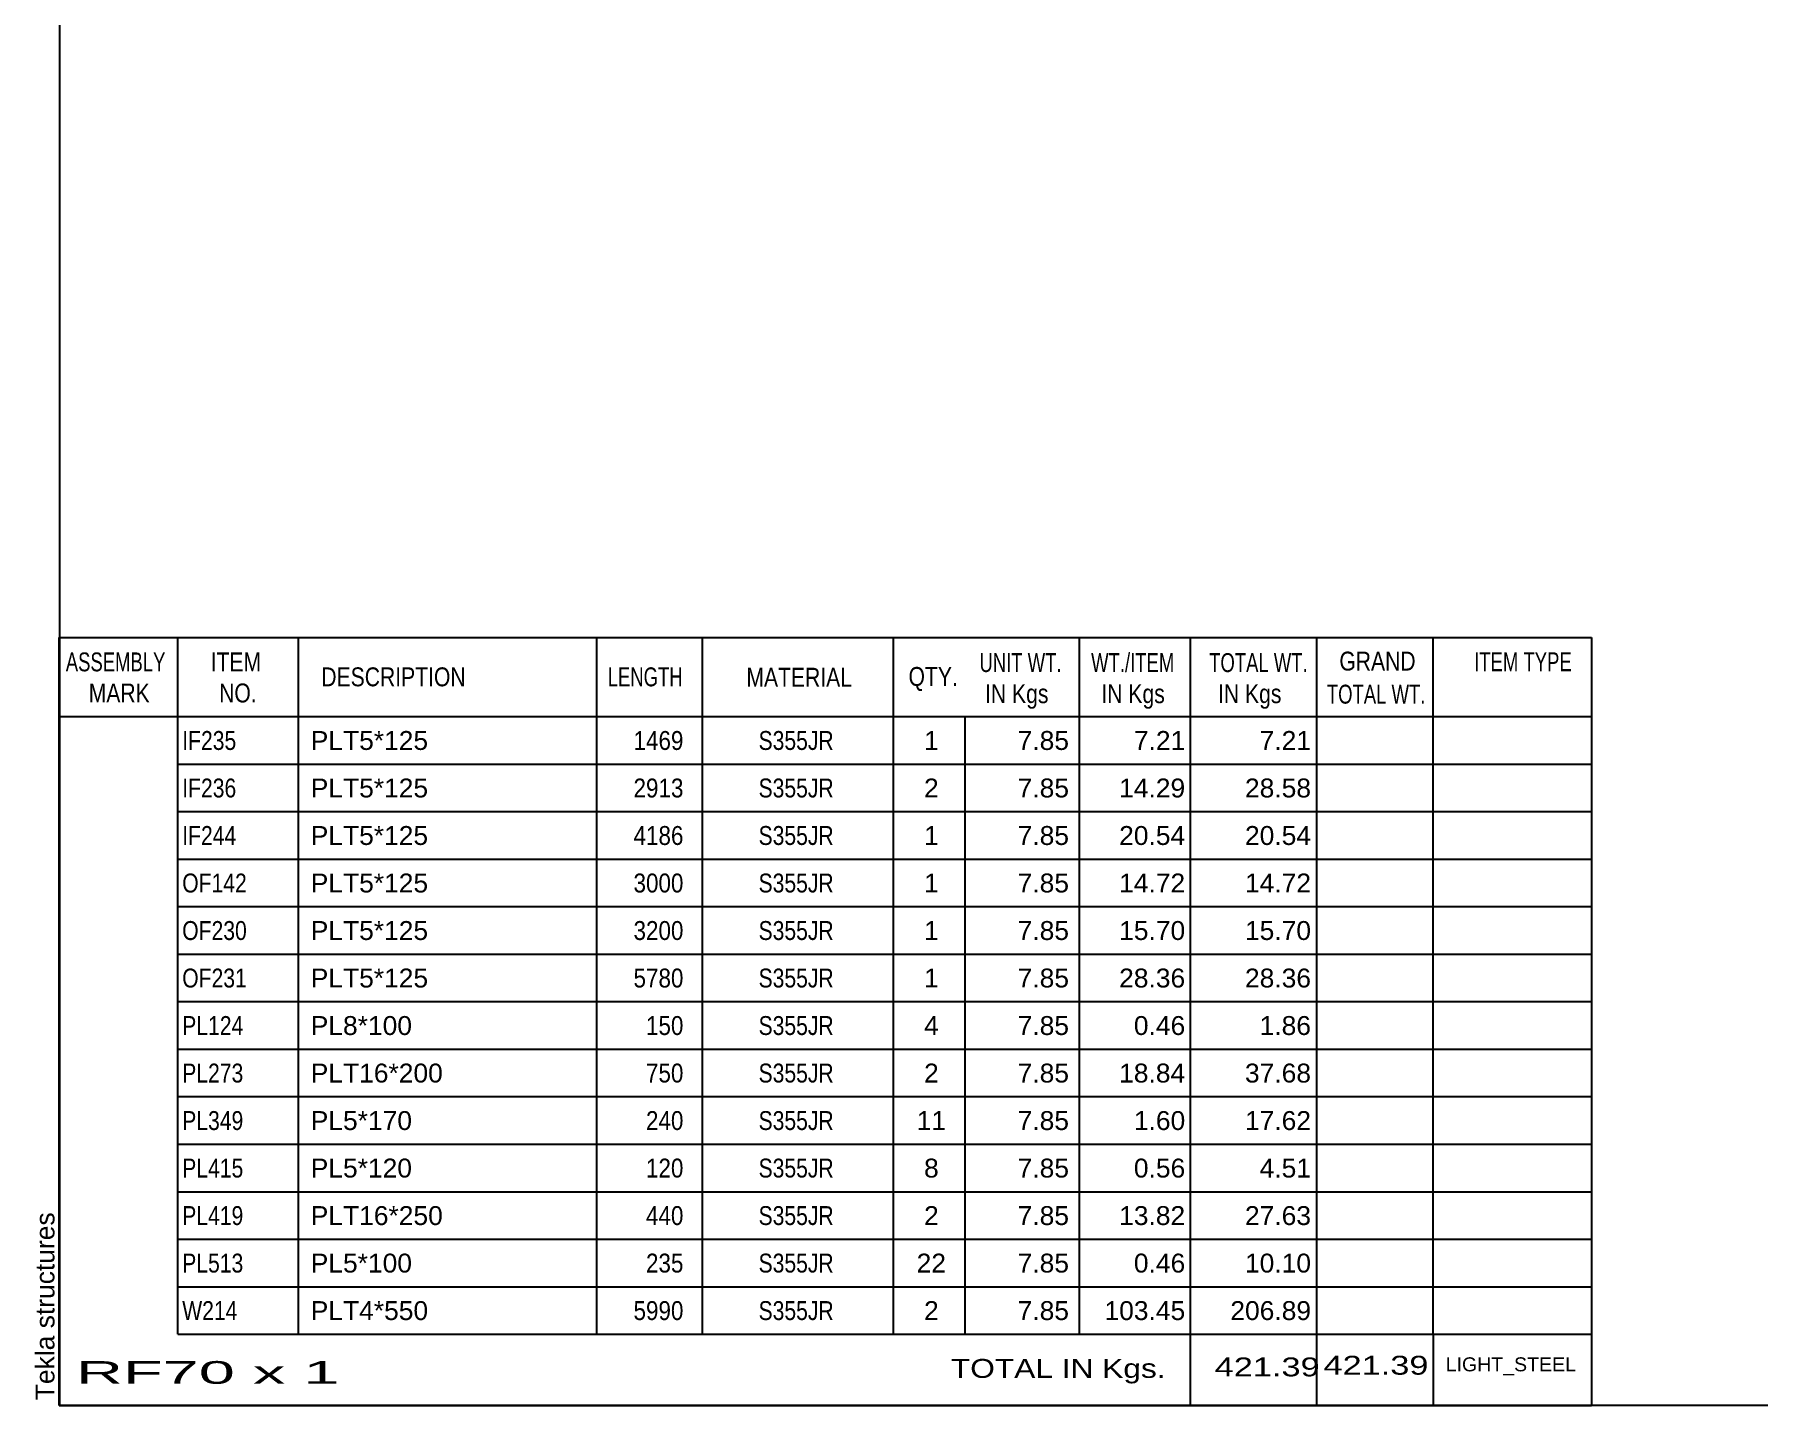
# Model space of a CAD drawing. Header units: millimetres. Extents: x -19 to 383, y -198 to 79.
# Drawn here: x -19.4 to 154.9, y -197.6 to -59.1 of the extents above; entities that cross this region are included whole.
import ezdxf

# ---------------------------------------------------------------- set-up
doc = ezdxf.new("R2010")
doc.units = ezdxf.units.MM
doc.styles.add('Arial', font='ARIAL.TTF', dxfattribs={"height": 0.2})

# ---------------------------------------------------------------- blocks, each defined once
blk = doc.blocks.new('Unknown-627303214-1210')
at = {"color": 5, "linetype": 'Continuous'}
for p, q in [((-16.85, 79.42), (-16.85, -197.58)), ((-16.85, -197.58), (383.15, -197.58))]:
    blk.add_line(p, q, dxfattribs=at)
at = {"color": 174, "linetype": 'Continuous', "style": 'Arial'}
blk.add_text('Tekla structures', height=1.9102, rotation=90, dxfattribs=at).set_placement((-17.35, -197.08))
blk = doc.blocks.new('CBS_BOM-627303214-11475')
at = {"color": 7, "linetype": 'Continuous'}
for p, q in [((-16.88, -128.01), (-16.88, -120.01)), ((-16.88, -120.01), (138.04, -120.01)), ((-4.88, -128.01), (-4.88, -120.01)), ((7.31, -128.01), (7.31, -120.01)), ((37.47, -128.01), (37.47, -120.01)), ((48.15, -128.01), (48.15, -120.01)), ((67.47, -128.01), (67.47, -120.01)), ((86.27, -128.01), (86.27, -120.01)), ((97.48, -128.01), (97.48, -120.01)), ((110.26, -128.01), (110.26, -120.01)), ((122.02, -128.01), (122.02, -120.01)), ((138.04, -120.02), (138.03, -128)), ((-16.88, -128.01), (138.04, -128.01)), ((-16.88, -132.81), (-16.88, -128.01)), ((-4.88, -132.81), (-4.88, -128.01)), ((7.31, -132.81), (7.31, -128.01)), ((37.47, -132.81), (37.47, -128.01)), ((48.15, -132.81), (48.15, -128.01)), ((67.47, -132.81), (67.47, -128.01)), ((74.73, -132.81), (74.73, -128.01)), ((86.27, -132.81), (86.27, -128.01)), ((97.48, -132.81), (97.48, -128.01)), ((110.26, -132.81), (110.26, -128.01)), ((122.03, -132.81), (122.03, -128.01)), ((138.04, -128.02), (138.04, -132.81)), ((-16.88, -137.61), (-16.88, -132.81)), ((-4.88, -132.81), (138.04, -132.81)), ((-4.88, -137.61), (-4.88, -132.81)), ((7.31, -137.61), (7.31, -132.81)), ((37.47, -137.61), (37.47, -132.81)), ((48.15, -137.61), (48.15, -132.81)), ((67.47, -137.61), (67.47, -132.81)), ((74.73, -137.61), (74.73, -132.81)), ((86.27, -137.61), (86.27, -132.81)), ((97.48, -137.61), (97.48, -132.81)), ((110.26, -137.61), (110.26, -132.81)), ((122.03, -137.61), (122.03, -132.81)), ((138.04, -132.82), (138.04, -137.61)), ((-16.88, -142.41), (-16.88, -137.61)), ((-4.88, -137.61), (138.04, -137.61)), ((-4.88, -142.41), (-4.88, -137.61)), ((7.31, -142.41), (7.31, -137.61)), ((37.47, -142.41), (37.47, -137.61)), ((48.15, -142.41), (48.15, -137.61)), ((67.47, -142.41), (67.47, -137.61)), ((74.73, -142.41), (74.73, -137.61)), ((86.27, -142.41), (86.27, -137.61)), ((97.48, -142.41), (97.48, -137.61)), ((110.26, -142.41), (110.26, -137.61)), ((122.03, -142.41), (122.03, -137.61)), ((138.04, -137.62), (138.04, -142.41)), ((-16.88, -147.21), (-16.88, -142.41)), ((-4.88, -142.41), (138.04, -142.41)), ((-4.88, -147.21), (-4.88, -142.41)), ((7.31, -147.21), (7.31, -142.41)), ((37.47, -147.21), (37.47, -142.41)), ((48.15, -147.21), (48.15, -142.41)), ((67.47, -147.21), (67.47, -142.41)), ((74.73, -147.21), (74.73, -142.41)), ((86.27, -147.21), (86.27, -142.41)), ((97.48, -147.21), (97.48, -142.41)), ((110.26, -147.21), (110.26, -142.41)), ((122.03, -147.21), (122.03, -142.41)), ((138.04, -142.42), (138.04, -147.21)), ((-16.88, -152.01), (-16.88, -147.21)), ((-4.88, -147.21), (138.04, -147.21)), ((-4.88, -152.01), (-4.88, -147.21)), ((7.31, -152.01), (7.31, -147.21)), ((37.47, -152.01), (37.47, -147.21)), ((48.15, -152.01), (48.15, -147.21)), ((67.47, -152.01), (67.47, -147.21)), ((74.73, -152.01), (74.73, -147.21)), ((86.27, -152.01), (86.27, -147.21)), ((97.48, -152.01), (97.48, -147.21)), ((110.26, -152.01), (110.26, -147.21)), ((122.03, -152.01), (122.03, -147.21)), ((138.04, -147.22), (138.04, -152.01)), ((-16.88, -156.81), (-16.88, -152.01)), ((-4.88, -152.01), (138.04, -152.01)), ((-4.88, -156.81), (-4.88, -152.01)), ((7.31, -156.81), (7.31, -152.01)), ((37.47, -156.81), (37.47, -152.01)), ((48.15, -156.81), (48.15, -152.01)), ((67.47, -156.81), (67.47, -152.01)), ((74.73, -156.81), (74.73, -152.01)), ((86.27, -156.81), (86.27, -152.01)), ((97.48, -156.81), (97.48, -152.01)), ((110.26, -156.81), (110.26, -152.01)), ((122.03, -156.81), (122.03, -152.01)), ((138.04, -152.02), (138.04, -156.81)), ((-16.88, -161.61), (-16.88, -156.81)), ((-4.88, -156.81), (138.04, -156.81)), ((-4.88, -161.61), (-4.88, -156.81)), ((7.31, -161.61), (7.31, -156.81)), ((37.47, -161.61), (37.47, -156.81)), ((48.15, -161.61), (48.15, -156.81)), ((67.47, -161.61), (67.47, -156.81)), ((74.73, -161.61), (74.73, -156.81)), ((86.27, -161.61), (86.27, -156.81)), ((97.48, -161.61), (97.48, -156.81)), ((110.26, -161.61), (110.26, -156.81)), ((122.03, -161.61), (122.03, -156.81)), ((138.04, -156.82), (138.04, -161.61)), ((-16.88, -166.41), (-16.88, -161.61)), ((-4.88, -161.61), (138.04, -161.61)), ((-4.88, -166.41), (-4.88, -161.61)), ((7.31, -166.41), (7.31, -161.61)), ((37.47, -166.41), (37.47, -161.61)), ((48.15, -166.41), (48.15, -161.61)), ((67.47, -166.41), (67.47, -161.61)), ((74.73, -166.41), (74.73, -161.61)), ((86.27, -166.41), (86.27, -161.61)), ((97.48, -166.41), (97.48, -161.61)), ((110.26, -166.41), (110.26, -161.61)), ((122.03, -166.41), (122.03, -161.61)), ((138.04, -161.62), (138.04, -166.41)), ((-16.88, -171.21), (-16.88, -166.41)), ((-4.88, -166.41), (138.04, -166.41)), ((-4.88, -171.21), (-4.88, -166.41)), ((7.31, -171.21), (7.31, -166.41)), ((37.47, -171.21), (37.47, -166.41)), ((48.15, -171.21), (48.15, -166.41)), ((67.47, -171.21), (67.47, -166.41)), ((74.73, -171.21), (74.73, -166.41)), ((86.27, -171.21), (86.27, -166.41)), ((97.48, -171.21), (97.48, -166.41)), ((110.26, -171.21), (110.26, -166.41)), ((122.03, -171.21), (122.03, -166.41)), ((138.04, -166.42), (138.04, -171.21)), ((-16.88, -176.01), (-16.88, -171.21)), ((-4.88, -171.21), (138.04, -171.21)), ((-4.88, -176.01), (-4.88, -171.21)), ((7.31, -176.01), (7.31, -171.21)), ((37.47, -176.01), (37.47, -171.21)), ((48.15, -176.01), (48.15, -171.21)), ((67.47, -176.01), (67.47, -171.21)), ((74.73, -176.01), (74.73, -171.21)), ((86.27, -176.01), (86.27, -171.21)), ((97.48, -176.01), (97.48, -171.21)), ((110.26, -176.01), (110.26, -171.21)), ((122.03, -176.01), (122.03, -171.21)), ((138.04, -171.22), (138.04, -176.01)), ((-16.88, -180.81), (-16.88, -176.01)), ((-4.88, -176.01), (138.04, -176.01)), ((-4.88, -180.81), (-4.88, -176.01)), ((7.31, -180.81), (7.31, -176.01)), ((37.47, -180.81), (37.47, -176.01)), ((48.15, -180.81), (48.15, -176.01)), ((67.47, -180.81), (67.47, -176.01)), ((74.73, -180.81), (74.73, -176.01)), ((86.27, -180.81), (86.27, -176.01)), ((97.48, -180.81), (97.48, -176.01)), ((110.26, -180.81), (110.26, -176.01)), ((122.03, -180.81), (122.03, -176.01)), ((138.04, -176.02), (138.04, -180.81)), ((-16.88, -185.61), (-16.88, -180.81)), ((-4.88, -180.81), (138.04, -180.81)), ((-4.88, -185.61), (-4.88, -180.81)), ((7.31, -185.61), (7.31, -180.81)), ((37.47, -185.61), (37.47, -180.81)), ((48.15, -185.61), (48.15, -180.81)), ((67.47, -185.61), (67.47, -180.81)), ((74.73, -185.61), (74.73, -180.81)), ((86.27, -185.61), (86.27, -180.81)), ((97.48, -185.61), (97.48, -180.81)), ((110.26, -185.61), (110.26, -180.81)), ((122.03, -185.61), (122.03, -180.81)), ((138.04, -180.82), (138.04, -185.61)), ((-16.88, -190.41), (-16.88, -185.61)), ((-4.88, -185.61), (138.04, -185.61)), ((-4.88, -190.41), (-4.88, -185.61)), ((7.31, -190.41), (7.31, -185.61)), ((37.47, -190.41), (37.47, -185.61)), ((48.15, -190.41), (48.15, -185.61)), ((67.47, -190.41), (67.47, -185.61)), ((74.73, -190.41), (74.73, -185.61)), ((86.27, -190.41), (86.27, -185.61)), ((97.48, -190.41), (97.48, -185.61)), ((110.26, -190.41), (110.26, -185.61)), ((122.03, -190.41), (122.03, -185.61)), ((138.04, -185.62), (138.04, -190.41)), ((-16.88, -197.61), (-16.88, -190.43)), ((-4.88, -190.41), (138.04, -190.41)), ((97.48, -197.61), (97.48, -190.43)), ((110.26, -197.61), (110.26, -190.43)), ((122.07, -197.61), (122.07, -190.43)), ((138.04, -190.41), (138.04, -197.61)), ((-16.88, -197.61), (138.04, -197.61))]:
    blk.add_line(p, q, dxfattribs=at)
at = {"color": 3, "linetype": 'Continuous', "style": 'Arial'}
for s, height, width, p in [('ASSEMBLY', 1.91, 0.7, (-16.2, -123.44)), ('ITEM', 1.91, 0.8, (-1.56, -123.44)), ('UNIT WT.', 1.91, 0.7, (76.16, -123.51)), ('WT./ITEM', 1.91, 0.7, (87.45, -123.51)), ('TOTAL WT.', 1.91, 0.7, (99.38, -123.51)), ('GRAND', 1.91, 0.8, (112.54, -123.36)), ('ITEM TYPE', 1.91, 0.7, (126.17, -123.43)), ('DESCRIPTION', 1.9102, 0.8, (9.63, -124.95)), ('LENGTH', 1.91, 0.7, (38.58, -124.95)), ('MATERIAL', 1.91, 0.8, (52.6, -124.99)), ('QTY.', 1.91, 0.8, (68.99, -124.91)), ('MARK', 1.91, 0.8, (-13.88, -126.58)), ('NO.', 1.91, 0.8, (-0.7, -126.58)), ('IN Kgs', 1.91, 0.8, (76.73, -126.65)), ('IN Kgs', 1.91, 0.8, (88.49, -126.65)), ('IN Kgs', 1.91, 0.8, (100.28, -126.65)), ('TOTAL WT.', 1.91, 0.7, (111.28, -126.7))]:
    blk.add_text(s, height=height, dxfattribs=dict(at, width=width)).set_placement(p)
at = {"color": 7, "linetype": 'Continuous', "style": 'Arial'}
for s, width, p in [('IF235', 0.8, (-4.43, -131.38)), ('1469', 0.85, (41.19, -131.38)), ('S355JR', 0.8, (53.83, -131.38)), ('IF236', 0.8, (-4.43, -136.18)), ('2913', 0.85, (41.19, -136.18)), ('S355JR', 0.8, (53.83, -136.18)), ('IF244', 0.8, (-4.43, -140.98)), ('4186', 0.85, (41.19, -140.98)), ('S355JR', 0.8, (53.83, -140.98)), ('OF142', 0.8, (-4.43, -145.78)), ('3000', 0.85, (41.19, -145.78)), ('S355JR', 0.8, (53.83, -145.78)), ('OF230', 0.8, (-4.43, -150.58)), ('3200', 0.85, (41.19, -150.58)), ('S355JR', 0.8, (53.83, -150.58)), ('OF231', 0.8, (-4.43, -155.38)), ('5780', 0.85, (41.19, -155.38)), ('S355JR', 0.8, (53.83, -155.38)), ('PL124', 0.8, (-4.43, -160.18)), ('150', 0.85, (42.45, -160.18)), ('S355JR', 0.8, (53.83, -160.18)), ('PL273', 0.8, (-4.43, -164.98)), ('750', 0.85, (42.45, -164.98)), ('S355JR', 0.8, (53.83, -164.98)), ('PL349', 0.8, (-4.43, -169.78)), ('240', 0.85, (42.45, -169.78)), ('S355JR', 0.8, (53.83, -169.78)), ('PL415', 0.8, (-4.43, -174.58)), ('120', 0.85, (42.45, -174.58)), ('S355JR', 0.8, (53.83, -174.58)), ('PL419', 0.8, (-4.43, -179.38)), ('440', 0.85, (42.45, -179.38)), ('S355JR', 0.8, (53.83, -179.38)), ('PL513', 0.8, (-4.43, -184.18)), ('235', 0.85, (42.45, -184.18)), ('S355JR', 0.8, (53.83, -184.18)), ('W214', 0.8, (-4.43, -188.98)), ('5990', 0.85, (41.19, -188.98)), ('S355JR', 0.8, (53.83, -188.98))]:
    blk.add_text(s, height=1.91, dxfattribs=dict(at, width=width)).set_placement(p)
for s, p in [('PLT5*125', (8.56, -131.38)), ('1', (70.56, -131.38)), ('7.85', (80.02, -131.38)), ('7.21', (91.77, -131.38)), ('7.21', (104.48, -131.38)), ('PLT5*125', (8.56, -136.18)), ('2', (70.56, -136.18)), ('7.85', (80.02, -136.18)), ('14.29', (90.28, -136.18)), ('28.58', (103, -136.18)), ('PLT5*125', (8.56, -140.98)), ('1', (70.56, -140.98)), ('7.85', (80.02, -140.98)), ('20.54', (90.28, -140.98)), ('20.54', (103, -140.98)), ('PLT5*125', (8.56, -145.78)), ('1', (70.56, -145.78)), ('7.85', (80.02, -145.78)), ('14.72', (90.28, -145.78)), ('14.72', (103, -145.78)), ('PLT5*125', (8.56, -150.58)), ('1', (70.56, -150.58)), ('7.85', (80.02, -150.58)), ('15.70', (90.28, -150.58)), ('15.70', (103, -150.58)), ('PLT5*125', (8.56, -155.38)), ('1', (70.56, -155.38)), ('7.85', (80.02, -155.38)), ('28.36', (90.28, -155.38)), ('28.36', (103, -155.38)), ('PL8*100', (8.56, -160.18)), ('4', (70.56, -160.18)), ('7.85', (80.02, -160.18)), ('0.46', (91.77, -160.18)), ('1.86', (104.48, -160.18)), ('PLT16*200', (8.56, -164.98)), ('2', (70.56, -164.98)), ('7.85', (80.02, -164.98)), ('18.84', (90.28, -164.98)), ('37.68', (103, -164.98)), ('PL5*170', (8.56, -169.78)), ('11', (69.81, -169.78)), ('7.85', (80.02, -169.78)), ('1.60', (91.77, -169.78)), ('17.62', (103, -169.78)), ('PL5*120', (8.56, -174.58)), ('8', (70.56, -174.58)), ('7.85', (80.02, -174.58)), ('0.56', (91.77, -174.58)), ('4.51', (104.48, -174.58)), ('PLT16*250', (8.56, -179.38)), ('2', (70.56, -179.38)), ('7.85', (80.02, -179.38)), ('13.82', (90.28, -179.38)), ('27.63', (103, -179.38)), ('PL5*100', (8.56, -184.18)), ('22', (69.81, -184.18)), ('7.85', (80.02, -184.18)), ('0.46', (91.77, -184.18)), ('10.10', (103, -184.18)), ('PLT4*550', (8.56, -188.98)), ('2', (70.56, -188.98)), ('7.85', (80.02, -188.98)), ('103.45', (88.8, -188.98)), ('206.89', (101.52, -188.98))]:
    blk.add_text(s, height=1.91, dxfattribs=at).set_placement(p)
at = {"color": 6, "linetype": 'Continuous', "style": 'Arial'}
for s, height, width, p in [('RF70 x 1', 2.292, 2.05, (-15.16, -195.42)), ('TOTAL IN Kgs.', 1.9102, 1.2, (73.27, -194.82)), ('421.39', 1.91, 1.3, (99.94, -194.67)), ('421.39', 1.91, 1.3, (110.94, -194.5))]:
    blk.add_text(s, height=height, dxfattribs=dict(at, width=width)).set_placement(p)
blk.add_text('LIGHT_STEEL', height=1.4135, dxfattribs=at).set_placement((123.29, -194.16))

msp = doc.modelspace()

# ---------------------------------------------------------------- block references
for name in ['Unknown-627303214-1210', 'CBS_BOM-627303214-11475']:
    msp.add_blockref(name, (0, 0))

doc.saveas('drawing.dxf')
